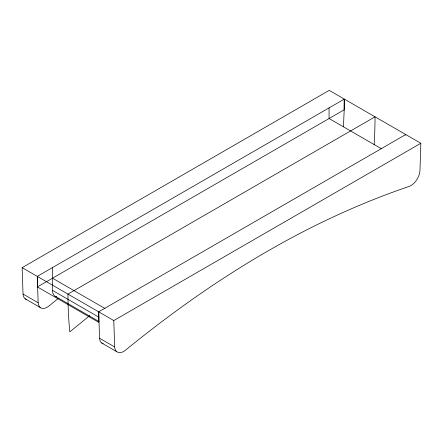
<?xml version="1.0" encoding="UTF-8"?>
<svg xmlns="http://www.w3.org/2000/svg" width="443" height="443" viewBox="0 0 443 443"><rect width="100%" height="100%" fill="white"/><g stroke="black" fill="none" stroke-linecap="round" stroke-linejoin="round"><path stroke-width="0.66" d="M344.189 99.171L344.161 110.839L343.441 126.515M405.738 135.209L405.738 134.545L98.673 311.828L99.559 338.23A12.825 7.404 -60 0 0 103.147 343.729M26.624 299.546A12.825 7.404 -60 0 1 23.036 294.052L22.15 267.65L329.215 90.366L420.85 143.272L419.964 170.699A12.825 7.404 -60 0 1 409.083 186.437C378.809 196.731 349.239 209.046 320.483 223.017A969.793 559.913 -60 0 0 214.157 284.4C183.579 304.862 154.075 326.895 125.552 350.131A12.825 7.404 -60 0 1 114.671 346.958L99.559 338.23M58.548 298.255L49.029 305.952A12.825 7.404 -60 0 1 38.148 302.774L23.036 294.052M89.857 315.516L69.817 331.862A434.256 250.716 -60 0 1 67.967 294.102L375.033 116.819A434.256 250.716 -60 0 1 374.125 144.545M37.4 276.294L37.4 286.931L344.189 109.809L344.327 99.088L37.262 276.371L38.148 302.774M22.15 267.65L113.785 320.555L420.85 143.272M381.545 148.826L329.077 118.53L329.077 107.893M52.512 278.204L104.98 308.5M52.512 267.566L52.512 290.414L99.016 317.266M55.785 296.577L98.889 321.468M37.4 286.931L98.811 322.388L98.811 311.75M25.146 298.787L40.258 307.508M101.668 342.965L116.78 351.692M114.671 346.958L113.785 320.555M56.638 296.816A12.825 7.404 -60 0 1 52.512 290.414"/></g></svg>
